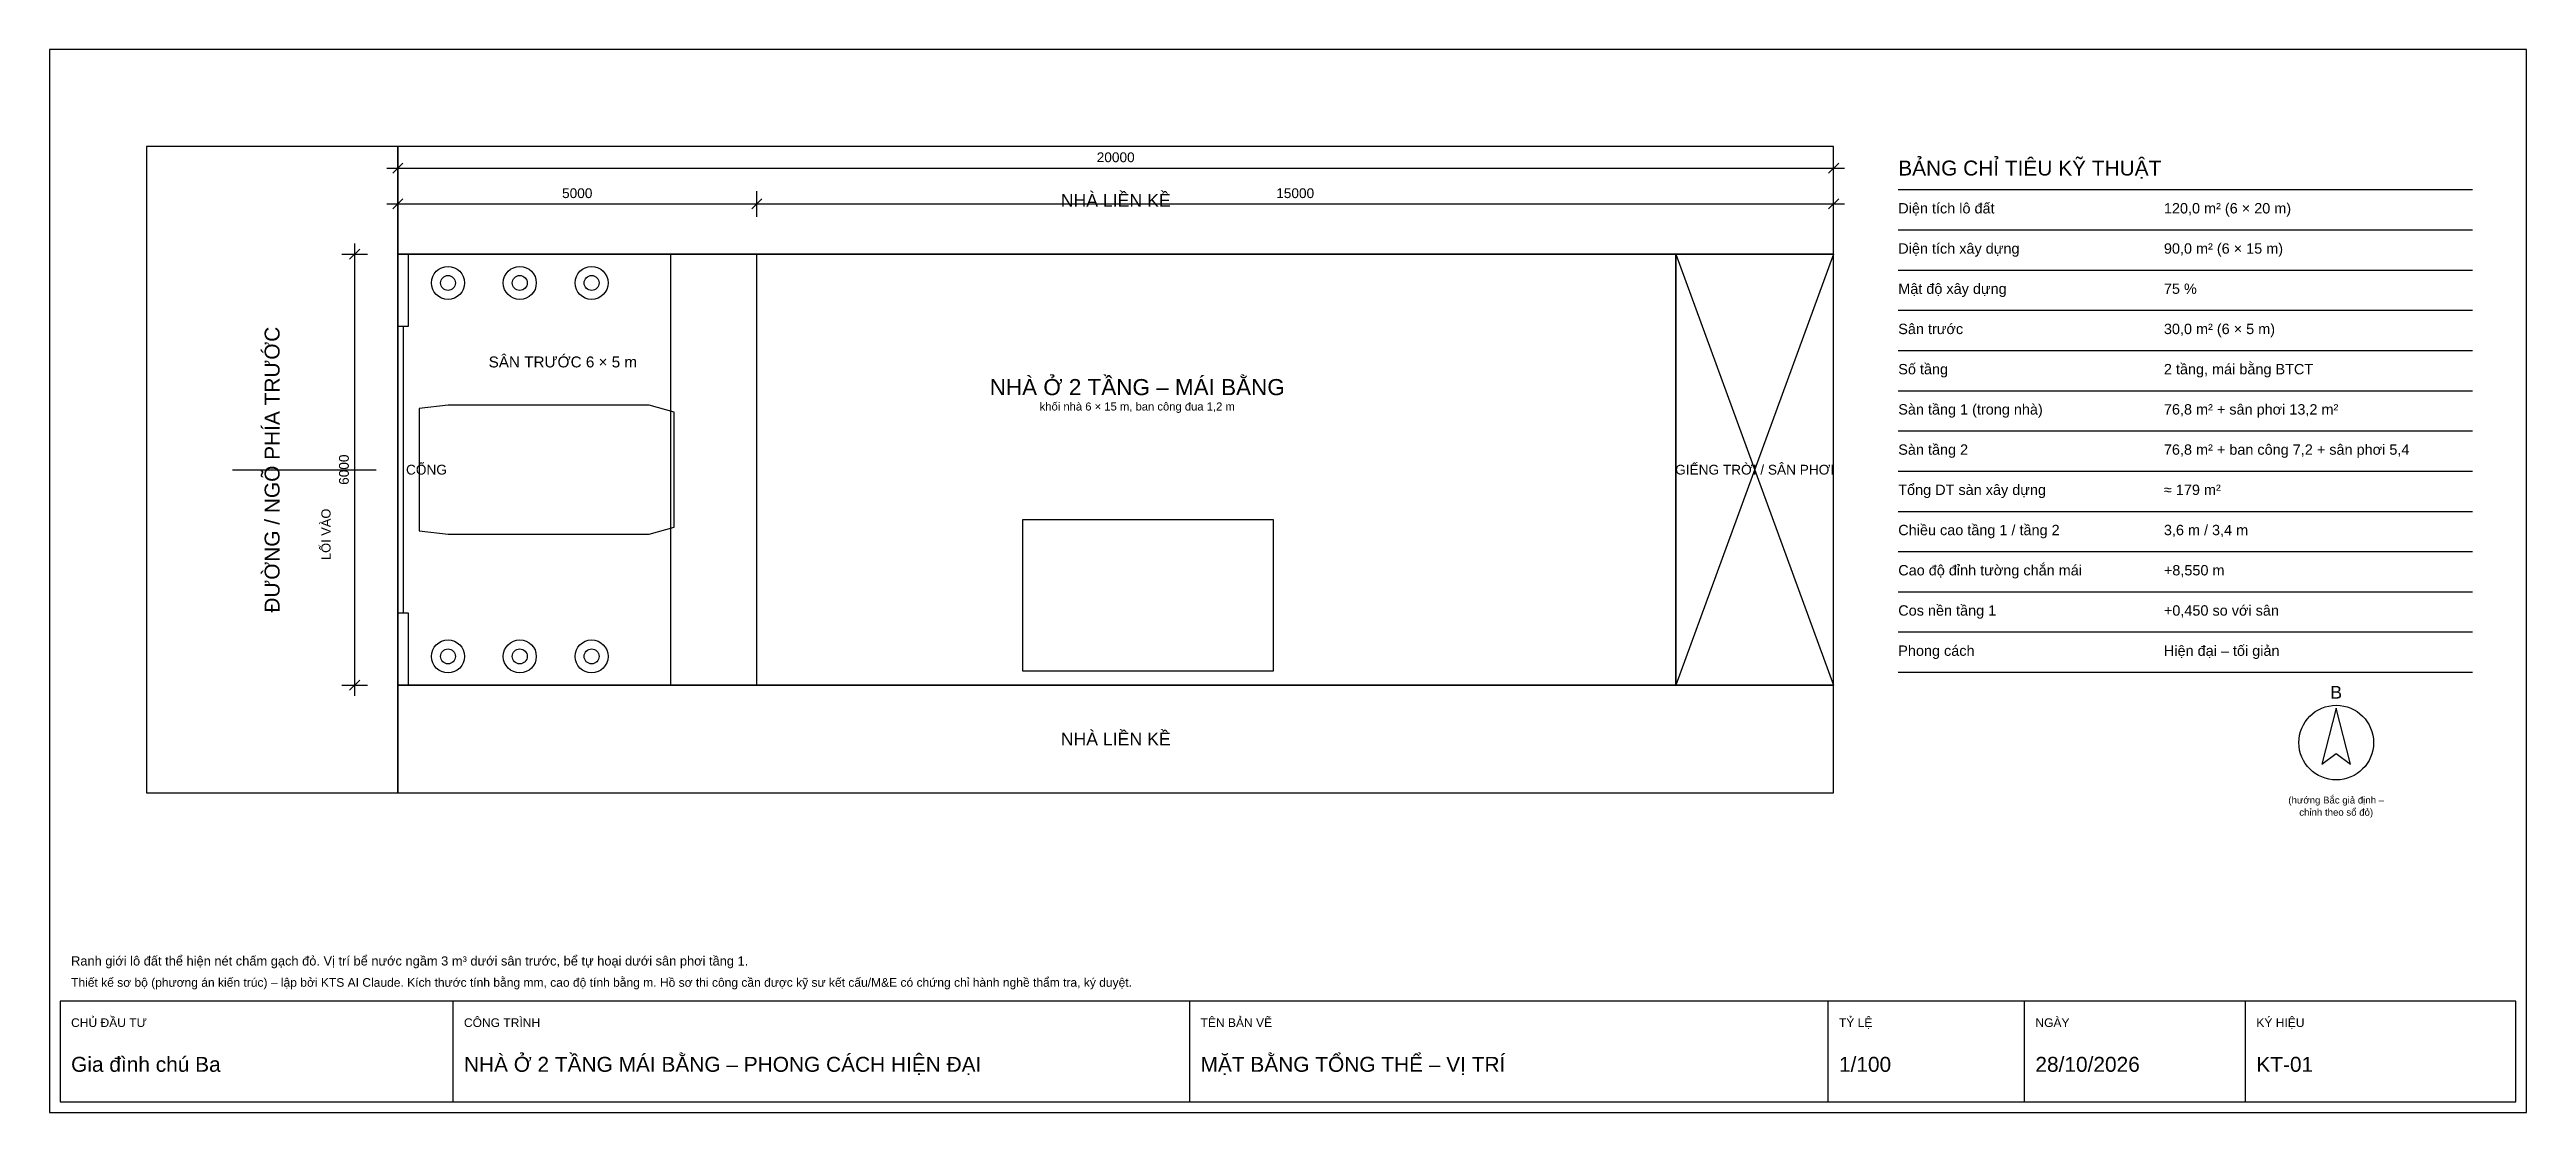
# Model space of a CAD drawing. Extents: x -9850 to 24650, y -5950 to 8850.
import ezdxf
from ezdxf.enums import TextEntityAlignment as Align

# ---------------------------------------------------------------- set-up
doc = ezdxf.new("R2010")
doc.units = 0
doc.layers.get('0').update_dxf_attribs({"linetype": 'CONTINUOUS'})
for name, color, linetype in [('DIM', 5, 'CONTINUOUS'), ('FRAME', 7, 'CONTINUOUS'), ('FURN', 8, 'CONTINUOUS'), ('SITE', 3, 'CONTINUOUS'), ('TEXT', 7, 'CONTINUOUS'), ('WALL', 7, 'CONTINUOUS'), ('WIN', 4, 'CONTINUOUS')]:
    doc.layers.add(name, color=color, linetype=linetype)
doc.styles.get("Standard").update_dxf_attribs({"font": 'arial.ttf'})

msp = doc.modelspace()

# ---------------------------------------------------------------- linework, layer by layer
for p, q in [((15900, 6900), (23900, 6900)), ((15900, 6340), (23900, 6340)), ((12800, 6000), (15000, 0)), ((15000, 6000), (12800, 0)), ((15900, 5780), (23900, 5780)), ((15900, 5220), (23900, 5220)), ((-4925, 5000), (-4925, 1000)), ((15900, 4660), (23900, 4660)), ((15900, 4100), (23900, 4100)), ((15900, 3540), (23900, 3540)), ((-7300, 3000), (-5300, 3000)), ((15900, 2980), (23900, 2980)), ((15900, 2420), (23900, 2420)), ((15900, 1860), (23900, 1860)), ((15900, 1300), (23900, 1300)), ((15900, 740), (23900, 740)), ((15900, 180), (23900, 180)), ((22000, -320), (21800, -1100)), ((22200, -1100), (22000, -320)), ((21800, -1100), (22000, -950)), ((22000, -950), (22200, -1100))]:
    msp.add_line(p, q)
msp.add_circle((22000, -800), 520)
at = {"layer": 'DIM'}
for p, q in [((-5070, 7130), (-4930, 7270)), ((-5000, 7020), (-5000, 7380)), ((14930, 7130), (15070, 7270)), ((15000, 7020), (15000, 7380)), ((-5150, 7200), (15150, 7200)), ((-5150, 6700), (15150, 6700)), ((-5070, 6630), (-4930, 6770)), ((-5000, 6520), (-5000, 6880)), ((-70, 6630), (70, 6770)), ((0, 6520), (0, 6880)), ((14930, 6630), (15070, 6770)), ((15000, 6520), (15000, 6880)), ((-5780, 6000), (-5420, 6000)), ((-5670, 5930), (-5530, 6070)), ((-5600, -150), (-5600, 6150)), ((-5780, 0), (-5420, 0)), ((-5670, -70), (-5530, 70))]:
    msp.add_line(p, q, dxfattribs=at)
at = {"layer": 'FRAME'}
for p, q in [((24650, 8850), (-9850, 8850)), ((-9850, 8850), (-9850, -5950)), ((24650, -5950), (24650, 8850)), ((24500, -4400), (-9700, -4400)), ((-9700, -4400), (-9700, -5800)), ((-4228, -5800), (-4228, -4400)), ((6032, -5800), (6032, -4400)), ((14924, -5800), (14924, -4400)), ((17660, -5800), (17660, -4400)), ((20738, -5800), (20738, -4400)), ((24500, -5800), (24500, -4400)), ((-9700, -5800), (24500, -5800)), ((-9850, -5950), (24650, -5950))]:
    msp.add_line(p, q, dxfattribs=at)
at = {"layer": 'FURN'}
for p, q in [((-4300, 3900), (-4700, 3850)), ((-4700, 3850), (-4700, 2150)), ((-1500, 3900), (-4300, 3900)), ((-1150, 3800), (-1500, 3900)), ((-1150, 2200), (-1150, 3800)), ((-4700, 2150), (-4300, 2100)), ((-4300, 2100), (-1500, 2100)), ((-1500, 2100), (-1150, 2200))]:
    msp.add_line(p, q, dxfattribs=at)
for centre, radius in [((-4300, 5600), 230), ((-4300, 5600), 104), ((-3300, 5600), 230), ((-3300, 5600), 104), ((-2300, 5600), 230), ((-2300, 5600), 104), ((-4300, 400), 230), ((-4300, 400), 104), ((-3300, 400), 230), ((-3300, 400), 104), ((-2300, 400), 230), ((-2300, 400), 104)]:
    msp.add_circle(centre, radius, dxfattribs=at)
at = {"layer": 'SITE'}
for p, q in [((-5000, 7500), (-8500, 7500)), ((-8500, 7500), (-8500, -1500)), ((-5000, -1500), (-5000, 7500)), ((15000, 7500), (-5000, 7500)), ((-5000, 7500), (-5000, 6000)), ((15000, 6000), (15000, 7500)), ((-5000, 6000), (15000, 6000)), ((0, 6000), (-5000, 6000)), ((-5000, 6000), (-5000, 0)), ((15000, 6000), (-5000, 6000)), ((-5000, 6000), (-5000, 0)), ((12800, 6000), (-1200, 6000)), ((-1200, 6000), (-1200, 0)), ((0, 0), (0, 6000)), ((12800, 0), (12800, 6000)), ((15000, 6000), (12800, 6000)), ((12800, 6000), (12800, 0)), ((15000, 0), (15000, 6000)), ((15000, 0), (15000, 6000)), ((15000, 0), (-5000, 0)), ((-5000, 0), (-5000, -1500)), ((-5000, 0), (0, 0)), ((-5000, 0), (15000, 0)), ((-1200, 0), (12800, 0)), ((12800, 0), (15000, 0)), ((15000, -1500), (15000, 0)), ((-8500, -1500), (-5000, -1500)), ((-5000, -1500), (15000, -1500))]:
    msp.add_line(p, q, dxfattribs=at)
at = {"layer": 'WALL'}
for p, q in [((-4850, 6000), (-5000, 6000)), ((-5000, 6000), (-5000, 5000)), ((-4850, 5000), (-4850, 6000)), ((-5000, 5000), (-4850, 5000)), ((-4850, 1000), (-5000, 1000)), ((-5000, 1000), (-5000, 0)), ((-4850, 0), (-4850, 1000)), ((-5000, 0), (-4850, 0))]:
    msp.add_line(p, q, dxfattribs=at)
at = {"layer": 'WIN'}
for p, q in [((7200, 2300), (3700, 2300)), ((3700, 2300), (3700, 200)), ((7200, 200), (7200, 2300)), ((3700, 200), (7200, 200))]:
    msp.add_line(p, q, dxfattribs=at)

# ---------------------------------------------------------------- texts
at = {"layer": 'DIM'}
for s, p in [('20000', (5000, 7350)), ('5000', (-2500, 6850)), ('15000', (7500, 6850))]:
    msp.add_text(s, height=136, dxfattribs=at).set_placement(p, align=Align.MIDDLE_CENTER)
msp.add_text('6000', height=136, rotation=90, dxfattribs=at).set_placement((-5750, 3000), align=Align.MIDDLE_CENTER)
at = {"layer": 'TEXT'}
for s, height, p in [('BẢNG CHỈ TIÊU KỸ THUẬT', 208, (15900, 7200)), ('Diện tích lô đất', 144, (15900, 6640)), ('120,0 m² (6 × 20 m)', 144, (19600, 6640)), ('Diện tích xây dựng', 144, (15900, 6080)), ('90,0 m² (6 × 15 m)', 144, (19600, 6080)), ('Mật độ xây dựng', 144, (15900, 5520)), ('75 %', 144, (19600, 5520)), ('Sân trước', 144, (15900, 4960)), ('30,0 m² (6 × 5 m)', 144, (19600, 4960)), ('Số tầng', 144, (15900, 4400)), ('2 tầng, mái bằng BTCT', 144, (19600, 4400)), ('Sàn tầng 1 (trong nhà)', 144, (15900, 3840)), ('76,8 m² + sân phơi 13,2 m²', 144, (19600, 3840)), ('Sàn tầng 2', 144, (15900, 3280)), ('76,8 m² + ban công 7,2 + sân phơi 5,4', 144, (19600, 3280)), ('Tổng DT sàn xây dựng', 144, (15900, 2720)), ('≈ 179 m²', 144, (19600, 2720)), ('Chiều cao tầng 1 / tầng 2', 144, (15900, 2160)), ('3,6 m / 3,4 m', 144, (19600, 2160)), ('Cao độ đỉnh tường chắn mái', 144, (15900, 1600)), ('+8,550 m', 144, (19600, 1600)), ('Cos nền tầng 1', 144, (15900, 1040)), ('+0,450 so với sân', 144, (19600, 1040)), ('Phong cách', 144, (15900, 480)), ('Hiện đại – tối giản', 144, (19600, 480)), ('Ranh giới lô đất thể hiện nét chấm gạch đỏ. Vị trí bể nước ngầm 3 m³ dưới sân trước, bể tự hoại dưới sân phơi tầng 1.', 128, (-9550, -3840)), ('Thiết kế sơ bộ (phương án kiến trúc) – lập bởi KTS AI Claude. Kích thước tính bằng mm, cao độ tính bằng m. Hồ sơ thi công cần được kỹ sư kết cấu/M&E có chứng chỉ hành nghề thẩm tra, ký duyệt.', 120, (-9550, -4140)), ('CHỦ ĐẦU TƯ', 120, (-9550, -4700)), ('CÔNG TRÌNH', 120, (-4078, -4700)), ('TÊN BẢN VẼ', 120, (6182, -4700)), ('TỶ LỆ', 120, (15074, -4700)), ('NGÀY', 120, (17810, -4700)), ('KÝ HIỆU', 120, (20888, -4700)), ('Gia đình chú Ba', 208, (-9550, -5280)), ('NHÀ Ở 2 TẦNG MÁI BẰNG – PHONG CÁCH HIỆN ĐẠI', 208, (-4078, -5280)), ('MẶT BẰNG TỔNG THỂ – VỊ TRÍ', 208, (6182, -5280)), ('1/100', 208, (15074, -5280)), ('28/10/2026', 208, (17810, -5280)), ('KT-01', 208, (20888, -5280))]:
    msp.add_text(s, height=height, dxfattribs=at).set_placement(p, align=Align.MIDDLE_LEFT)
for s, height, p in [('NHÀ LIỀN KỀ', 176, (5000, 6750)), ('SÂN TRƯỚC 6 × 5 m', 152, (-2700, 4500)), ('NHÀ Ở 2 TẦNG – MÁI BẰNG', 224, (5300, 4150)), ('khối nhà 6 × 15 m, ban công đua 1,2 m', 112, (5300, 3880)), ('CỔNG', 136, (-4600, 3000)), ('GIẾNG TRỜI / SÂN PHƠI', 136, (13900, 3000)), ('B', 176, (22000, -100)), ('NHÀ LIỀN KỀ', 176, (5000, -750)), ('(hướng Bắc giả định –', 96, (22000, -1600)), ('chỉnh theo sổ đỏ)', 96, (22000, -1770))]:
    msp.add_text(s, height=height, dxfattribs=at).set_placement(p, align=Align.MIDDLE_CENTER)
for s, height, p in [('ĐƯỜNG / NGÕ PHÍA TRƯỚC', 208, (-6750, 3000)), ('LỐI VÀO', 128, (-6000, 2100))]:
    msp.add_text(s, height=height, rotation=90, dxfattribs=at).set_placement(p, align=Align.MIDDLE_CENTER)

doc.saveas('drawing.dxf')
